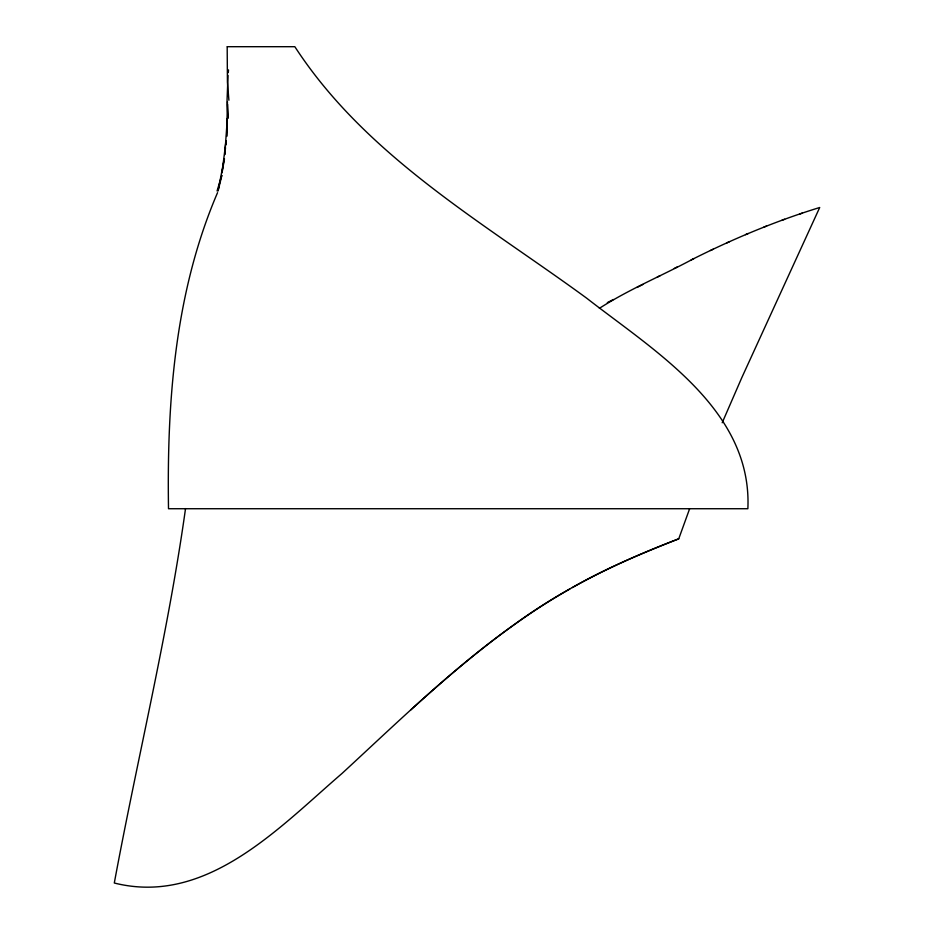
<?xml version="1.0" encoding="UTF-8"?>
<svg xmlns="http://www.w3.org/2000/svg" width="934" height="934" viewBox="0 0 934 934"><rect width="100%" height="100%" fill="white"/><g stroke="black" fill="none" stroke-linecap="round" stroke-linejoin="round"><path stroke-width="1.4" d="M227.441 101.619L226.67 136.434L227.347 118.303L224.779 154.612L225.514 147.63M228.024 75.385L227.055 100.23L227.954 118.303L227.627 104.398M228.27 72.642L228.515 69.898M225.806 144.828L226.238 140.637M185.527 508.575C167.91 634.49 137.415 758.081 114.298 883.015C206.542 906.19 279.173 827.477 341.961 773.504C397.814 722.017 452.453 668.639 514.471 624.461C564.533 587.766 620.9 560.832 678.738 538.825L689.619 508.773M226.028 140.637L222.023 172.813L224.475 158.815M224.277 158.815L218.042 190.98L221.837 175.604M217.073 190.98L221.743 175.405M217.54 192.673C174.81 292.12 166.859 401.725 168.505 508.726L747.865 508.726C752.36 409.769 654.804 351.312 586.657 298.168C483.345 222.596 366.233 156.503 294.84 46.7L227.336 46.7M722.204 422.752L741.818 377.616L819.702 207.511C776.166 220.868 734.031 238.462 693.332 258.858C662.194 275.612 629.119 289.26 599.371 308.337M410.633 710.027C459.995 665.195 511.575 621.962 569.81 589.027M607.334 302.628L613.334 299.522M572.414 587.533C606.271 568.047 642.464 553.138 678.738 538.825M642.849 284.485L637.023 287.438M660.128 275.67L657.267 277.129M677.127 266.996L674.313 268.432M693.904 258.578L691.125 259.967M713.191 249.226L710.447 250.522M729.477 241.684L726.78 242.91M745.53 234.632L748.192 233.512M763.965 227.055L766.581 226.04M782.073 220.179L784.63 219.268M799.831 213.968L802.329 213.127M228.9 100.23L227.429 82.25L227.184 46.7"/></g></svg>
